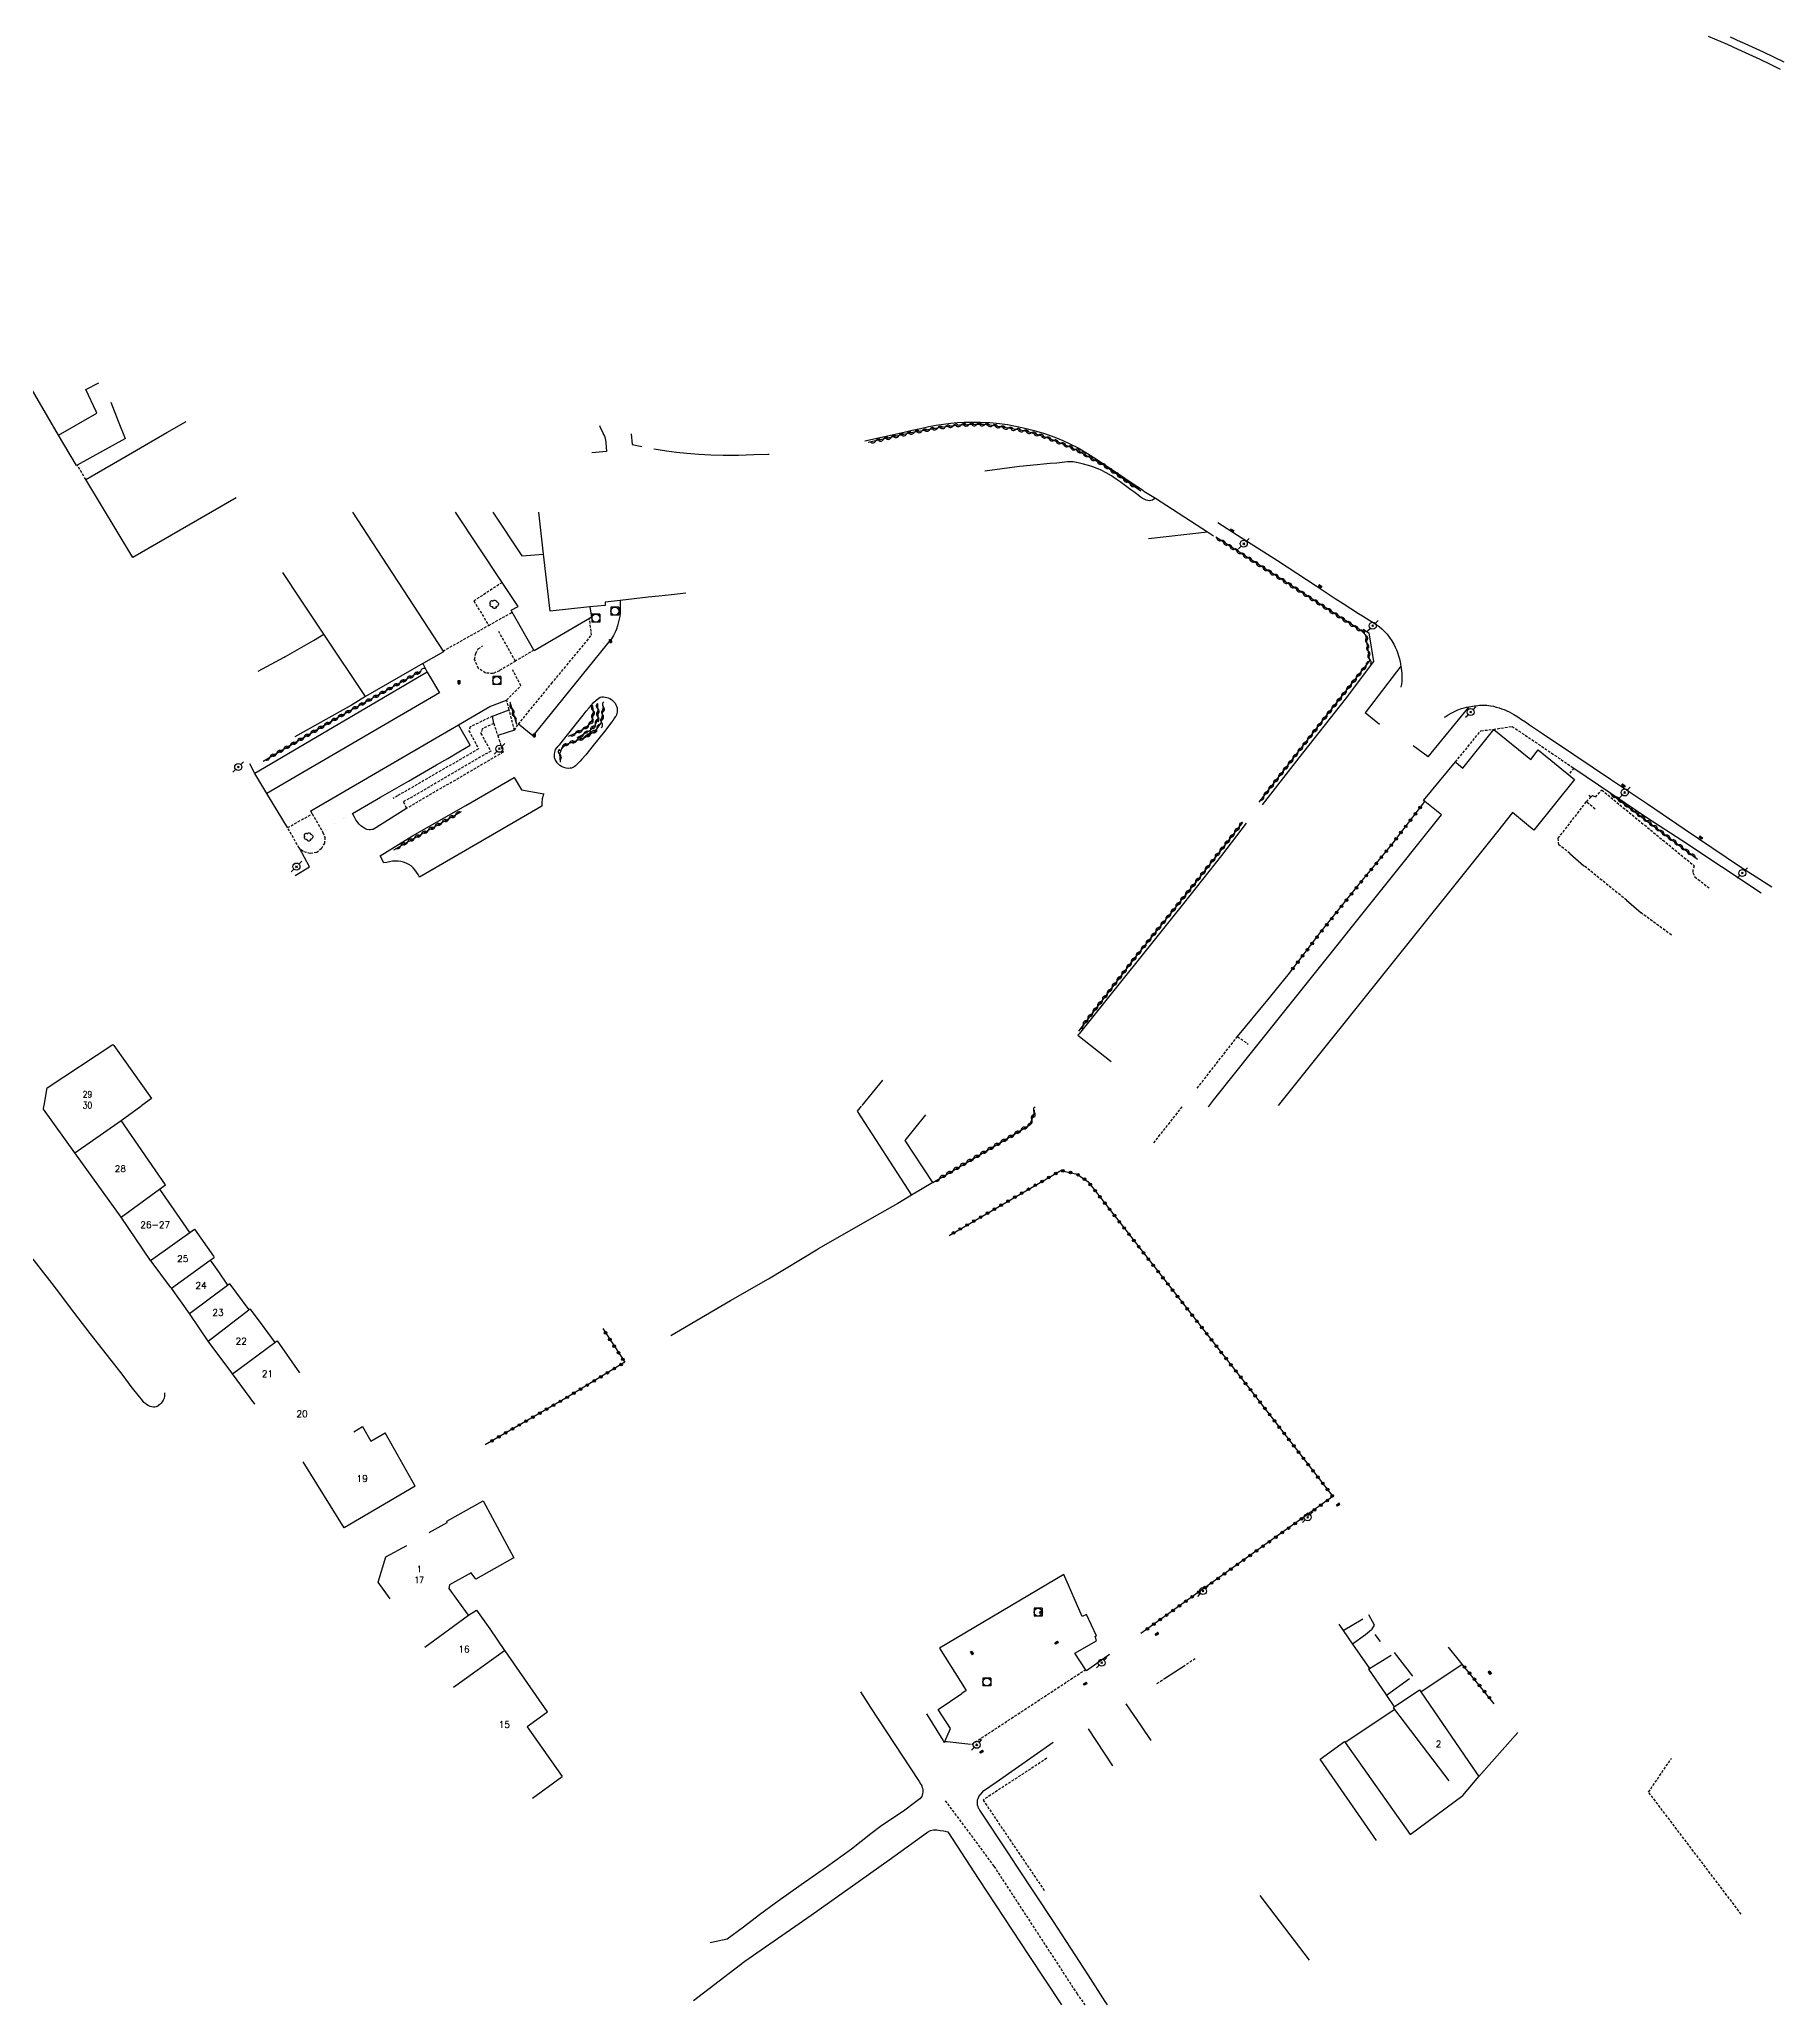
# Model space of a CAD drawing. Header units: millimetres. Extents: x 80000 to 81000, y 145000 to 146000.
# Drawn here: x 80350.6 to 80681.3, y 145000 to 145373.7 of the extents above; entities that cross this region are included whole.
import ezdxf
from ezdxf.enums import TextEntityAlignment as Align

# ---------------------------------------------------------------- set-up
doc = ezdxf.new("R2010")
doc.units = ezdxf.units.MM
doc.linetypes.add('DASHED', pattern=[0.75, 0.5, -0.25])
doc.layers.get('0').update_dxf_attribs({"linetype": 'CONTINUOUS'})
for name, color, linetype in [('W0001', 6, 'DASHED'), ('W0006', 2, 'CONTINUOUS'), ('W0008', 7, 'CONTINUOUS'), ('W0014', 7, 'CONTINUOUS'), ('W0017', 7, 'CONTINUOUS'), ('W0101', 7, 'CONTINUOUS'), ('W0104', 1, 'CONTINUOUS'), ('W0105', 7, 'CONTINUOUS'), ('W0112', 1, 'DASHED'), ('W0300', 7, 'CONTINUOUS'), ('W0310', 3, 'CONTINUOUS'), ('W0323', 7, 'CONTINUOUS'), ('W0401', 7, 'CONTINUOUS'), ('W0420', 7, 'CONTINUOUS'), ('W0473', 7, 'CONTINUOUS'), ('W0700', 7, 'CONTINUOUS'), ('W0991', 7, 'CONTINUOUS'), ('W1102', 7, 'CONTINUOUS')]:
    doc.layers.add(name, color=color, linetype=linetype)
doc.styles.get("Standard").update_dxf_attribs({"font": 'romans.shx', "width": 0.85})

# ---------------------------------------------------------------- blocks, each defined once
blk = doc.blocks.new('T473')
for p, q in [((-0.166667, 0.166667), (0.166667, -0.166667)), ((-0.166667, -0.166667), (0.166667, 0.166667)), ((0.500001, 0.500001), (1.000002, 1.000002)), ((-1.000002, -1.000002), (-0.500001, -0.500001))]:
    blk.add_line(p, q)
blk.add_ellipse((0, 0), major_axis=(0.471405, 0.471405), ratio=1, start_param=5.4977871438, end_param=11.780972451)
blk = doc.blocks.new('T401')
for p, q in [((-0.3, 0.3), (0, 0.3)), ((-0.3, -0.25), (-0.3, 0.3)), ((-0.3, 0.15), (0, 0.15)), ((-0.3, 0), (0, 0)), ((0, 0.3), (0, -0.25)), ((-0.3, -0.15), (0, -0.15)), ((-0.3, -0.25), (-0.3, -0.3)), ((-0.3, -0.3), (0, -0.3)), ((0, -0.3), (0, -0.25))]:
    blk.add_line(p, q)
blk = doc.blocks.new('t310o')
at = {"color": 0, "linetype": 'Continuous'}
for centre, start, end in [((-0.5, 0.38), 216.8699, 323.1304), ((0.5, -0.37), 36.8699, 143.1303)]:
    blk.add_arc(centre, 0.625, start, end, dxfattribs=at)
blk = doc.blocks.new('T300')
for p, q in [((-0.8, 0.51), (-0.86, 0.34)), ((-0.86, 0.34), (-0.86, 0.17)), ((-0.86, 0.17), (-0.74, 0.06)), ((-0.69, 0.63), (-0.8, 0.51)), ((-0.8, -0.06), (-0.74, 0.06)), ((-0.74, 0.06), (-0.69, 0.11)), ((-0.57, 0.69), (-0.69, 0.63)), ((-0.46, 0.69), (-0.57, 0.69)), ((-0.29, 0.63), (-0.46, 0.69)), ((-0.29, 0.63), (-0.17, 0.74)), ((-0.23, 0.57), (-0.29, 0.63)), ((-0.17, 0.74), (-0.06, 0.8)), ((-0.06, 0.8), (0.06, 0.8)), ((0.06, 0.8), (0.23, 0.74)), ((0.23, 0.74), (0.34, 0.63)), ((0.34, 0.63), (0.4, 0.51)), ((0.46, 0.46), (0.34, 0.46)), ((0.4, 0.51), (0.4, 0.46)), ((0.57, 0.4), (0.46, 0.46)), ((0.57, 0.4), (0.69, 0.29)), ((0.69, 0.29), (0.74, 0.17)), ((0.74, 0.06), (0.69, -0.17)), ((0.74, 0.17), (0.74, 0.06)), ((-0.8, -0.17), (-0.8, -0.06)), ((-0.8, -0.23), (-0.8, -0.17)), ((-0.74, -0.34), (-0.8, -0.23)), ((-0.69, -0.4), (-0.74, -0.34)), ((-0.51, -0.46), (-0.69, -0.4)), ((-0.4, -0.46), (-0.51, -0.46)), ((-0.4, -0.46), (-0.34, -0.46)), ((-0.34, -0.46), (-0.34, -0.4)), ((-0.34, -0.51), (-0.34, -0.46)), ((-0.29, -0.63), (-0.34, -0.51)), ((-0.17, -0.74), (-0.29, -0.63)), ((-0.06, -0.8), (-0.17, -0.74)), ((0.06, -0.8), (-0.06, -0.8)), ((0.17, -0.74), (0.06, -0.8)), ((0.23, -0.69), (0.17, -0.74)), ((0.29, -0.46), (0.23, -0.46)), ((0.29, -0.63), (0.23, -0.69)), ((0.46, -0.4), (0.29, -0.46)), ((0.34, -0.51), (0.29, -0.63)), ((0.34, -0.51), (0.34, -0.46)), ((0.57, -0.34), (0.46, -0.4)), ((0.63, -0.29), (0.57, -0.34)), ((0.69, -0.17), (0.63, -0.29))]:
    blk.add_line(p, q)
blk = doc.blocks.new('T420')
for p, q in [((0.75, 0.75), (-0.75, 0.75)), ((-0.75, 0.75), (-0.75, -0.75)), ((0.75, 0.75), (0.75, -0.75)), ((0.75, -0.75), (-0.75, -0.75))]:
    blk.add_line(p, q)
blk.add_ellipse((0, 0), major_axis=(-0.53, 0.53), ratio=1, start_param=3.926991, end_param=10.210176)
blk = doc.blocks.new('t323o')
at = {"color": 0, "linetype": 'Continuous'}
for radius in [0.25, 0.15]:
    blk.add_circle((0, 0), radius, dxfattribs=at)

msp = doc.modelspace()

# ---------------------------------------------------------------- linework, layer by layer
at = {"layer": 'W0001'}
msp.add_lwpolyline([(80522.81, 145038.79), (80532.07, 145026.33), (80547.83, 145002.16), (80549.34, 145000)], dxfattribs=at)
at = {"layer": 'W0006', "const_width": 0.003}
for points in [[(80455.56, 145260.4), (80458.36, 145258.55)], [(80410.11, 145226.54), (80404.36, 145223.13)]]:
    msp.add_lwpolyline(points, dxfattribs=at)
at = {"layer": 'W0006'}
for points in [[(80424.32, 145253.39), (80426.62, 145249.43), (80396.09, 145231.66), (80393.8, 145230.29)], [(80402.46, 145226.45), (80402.16, 145227), (80430.25, 145243.35)]]:
    msp.add_lwpolyline(points, dxfattribs=at)
at = {"layer": 'W0008'}
for points in [[(80574.67, 145281.85), (80578.38, 145279.41), (80582.18, 145277.01), (80585.97, 145274.59), (80589.64, 145272.2), (80593.31, 145269.79), (80596.98, 145267.4), (80598.46, 145266.45), (80599.94, 145265.49), (80601.42, 145264.54), (80602.13, 145264.09), (80602.84, 145263.64), (80603.55, 145263.18), (80604.15, 145262.82), (80604.74, 145262.45), (80605.31, 145262.05), (80605.84, 145261.6), (80606.35, 145261.12), (80606.81, 145260.61), (80607.29, 145260), (80607.73, 145259.36), (80608.12, 145258.68), (80608.39, 145258.17), (80608.62, 145257.64), (80608.83, 145257.1), (80609.02, 145256.51), (80609.18, 145255.91), (80609.31, 145255.31), (80609.36, 145255.05), (80609.4, 145254.78), (80609.45, 145254.52)], [(80609.45, 145254.52), (80609.51, 145254.08), (80609.58, 145253.63), (80609.63, 145253.19), (80609.66, 145252.66), (80609.66, 145252.13), (80609.63, 145251.61), (80609.57, 145251.09), (80609.47, 145250.58), (80609.46, 145250.55)], [(80617.74, 145244.82), (80617.84, 145244.89), (80618.41, 145245.25), (80619, 145245.59), (80619.64, 145245.92), (80620.29, 145246.22), (80620.96, 145246.47), (80621.45, 145246.6), (80621.94, 145246.71), (80622.43, 145246.82)], [(80622.43, 145246.82), (80622.76, 145246.87), (80623.1, 145246.92), (80623.43, 145246.96), (80623.75, 145247.01), (80624.06, 145247.05), (80624.38, 145247.09), (80624.73, 145247.1), (80625.09, 145247.11), (80625.45, 145247.1), (80625.8, 145247.08), (80626.16, 145247.04), (80626.51, 145247), (80627.05, 145246.89), (80627.58, 145246.76), (80628.11, 145246.6), (80628.61, 145246.44), (80629.1, 145246.26), (80629.58, 145246.05), (80630.04, 145245.83), (80630.49, 145245.59), (80630.94, 145245.35)], [(80630.94, 145245.35), (80631.67, 145244.87), (80632.4, 145244.39), (80633.12, 145243.91), (80633.88, 145243.4), (80636.19, 145241.86), (80636.44, 145241.69), (80639.25, 145239.8), (80642.31, 145237.75)], [(80642.31, 145237.75), (80649.31, 145233.03), (80656.31, 145228.32), (80663.31, 145223.6), (80674.01, 145216.4), (80679.97, 145212.54)]]:
    msp.add_lwpolyline(points, dxfattribs=at)
at = {"layer": 'W0014'}
for points in [[(80507.55, 145297.4), (80514.97, 145299.01), (80516.54, 145299.38), (80518.11, 145299.75), (80519.68, 145300.08), (80521.08, 145300.33), (80522.49, 145300.56), (80523.89, 145300.73), (80525.15, 145300.84), (80526.42, 145300.9), (80527.68, 145300.94), (80529.49, 145300.92), (80531.3, 145300.84), (80533.1, 145300.67), (80534.63, 145300.46), (80536.16, 145300.18), (80537.67, 145299.86), (80539.69, 145299.35), (80541.7, 145298.76), (80543.66, 145298.06), (80545.17, 145297.45), (80546.65, 145296.77), (80548.1, 145296.03), (80549.87, 145294.99), (80551.58, 145293.86), (80553.28, 145292.72), (80555.73, 145291.1), (80558.17, 145289.47), (80560.3, 145288.04), (80560.6, 145287.83)], [(80457.06, 145300.26), (80457.28, 145299.81), (80457.5, 145299.36), (80457.71, 145298.9), (80457.86, 145298.57), (80458, 145298.24), (80458.12, 145297.9), (80458.28, 145297.07), (80458.32, 145296.2), (80458.37, 145295.33), (80455.64, 145295.12)], [(80463.12, 145298.69), (80463.27, 145296.67), (80464.8, 145296.36), (80465.13, 145296.29)], [(80467.4, 145295.85), (80467.86, 145295.77), (80469.79, 145295.47), (80471.73, 145295.22), (80473.67, 145295.02), (80475.96, 145294.84), (80478.27, 145294.73), (80480.57, 145294.67), (80483.5, 145294.68), (80486.43, 145294.77), (80489.06, 145294.85), (80489.35, 145294.86)], [(80560.6, 145287.83), (80562.76, 145286.45), (80572.7, 145280.04), (80573.84, 145279.31)], [(80602.28, 145261.57), (80603.36, 145260.88), (80604.24, 145255.43), (80598.87, 145248.28), (80590.05, 145237.09), (80583.08, 145228.18)], [(80609.45, 145254.52), (80602.64, 145245.66)], [(80605.38, 145243.41), (80602.64, 145245.66)], [(80614.61, 145237.26), (80622.43, 145246.82)], [(80614.61, 145237.26), (80611.76, 145239.35)], [(80397.76, 145223.82), (80393.8, 145230.29), (80391.53, 145234.13), (80390.6, 145235.95)], [(80642.28, 145235.16), (80642.32, 145235.13), (80656.57, 145225.5), (80662.87, 145221.43), (80677.94, 145211.41)], [(80580.05, 145224.68), (80575.35, 145218.52), (80568.14, 145209.38)], [(80399.2, 145214.72), (80401.92, 145216.34), (80400, 145219.89)], [(80568.14, 145209.38), (80548.26, 145184.63), (80548.05, 145184.37), (80554.36, 145179.33)], [(80578.38, 145184.11), (80584.17, 145191.09), (80588.02, 145195.86)], [(80352.98, 145137.13), (80350.98, 145139.73), (80348.97, 145142.34), (80346.96, 145144.94), (80344.96, 145147.48), (80342.95, 145150.03), (80340.95, 145152.57), (80339.22, 145154.82), (80337.49, 145157.07), (80335.76, 145159.31), (80333.72, 145161.94), (80331.67, 145164.56), (80329.62, 145167.18)], [(80520.46, 145156.35), (80516.41, 145153.92), (80513.81, 145152.36), (80510.31, 145150.36)], [(80510.31, 145150.36), (80498.64, 145143.7)], [(80470.65, 145127.22), (80481.97, 145133.88), (80489.21, 145138.03), (80498.64, 145143.7)], [(80374.38, 145116.35), (80374.38, 145116.13), (80374.38, 145115.92), (80374.36, 145115.71), (80374.27, 145115.32), (80374.13, 145114.95), (80373.93, 145114.61), (80373.74, 145114.41), (80373.52, 145114.22), (80373.29, 145114.04), (80373.13, 145113.9), (80372.97, 145113.77), (80372.79, 145113.67), (80372.53, 145113.62), (80372.24, 145113.63), (80371.96, 145113.67), (80371.61, 145113.77), (80371.27, 145113.92), (80370.95, 145114.1), (80370.79, 145114.24), (80370.46, 145114.53), (80370.03, 145115.05), (80369.61, 145115.59), (80367.99, 145117.57), (80366.47, 145119.62), (80364.93, 145121.67), (80362.6, 145124.66), (80360.25, 145127.64), (80357.92, 145130.63), (80356.27, 145132.79), (80354.62, 145134.96), (80352.98, 145137.13)], [(80621.11, 145064.76), (80618.52, 145067.96)], [(80564.5, 145062.05), (80568.4, 145064.54)], [(80506.7, 145059.49), (80508.62, 145056.51), (80517.75, 145042.62)], [(80523.2, 145050.05), (80527.1, 145049.6)], [(80529.2, 145039.56), (80529.62, 145040.11), (80530.11, 145040.67), (80532.5, 145042.34), (80543.35, 145049.93)], [(80517.75, 145042.62), (80517.9, 145042.35), (80518.06, 145042.08), (80518.22, 145041.83), (80518.33, 145041.64), (80518.39, 145041.43), (80518.47, 145041.2), (80518.54, 145040.94), (80518.57, 145040.66), (80518.54, 145040.4), (80518.51, 145040.13), (80518.43, 145039.87), (80518.33, 145039.62), (80517.98, 145039.15), (80517.49, 145038.75), (80516.99, 145038.37), (80514.9, 145036.78), (80512.67, 145035.36), (80510.49, 145033.89), (80508.65, 145032.48), (80506.84, 145031.02), (80505.01, 145029.58), (80500.25, 145026.12), (80495.41, 145022.77), (80490.61, 145019.37), (80487.51, 145017.08), (80484.44, 145014.77), (80481.36, 145012.45), (80478.09, 145011.77), (80478.09, 145011.77)], [(80553.66, 145000), (80553.25, 145000.62), (80549.98, 145005.69), (80546.71, 145010.77), (80543.42, 145015.83), (80539.94, 145021.1), (80536.44, 145026.36), (80534.78, 145028.89), (80529.41, 145036.97), (80529.31, 145037.12), (80529.21, 145037.26), (80529.13, 145037.42), (80529.08, 145037.54), (80529.04, 145037.67), (80528.99, 145037.79), (80528.97, 145037.87), (80528.94, 145037.98), (80528.93, 145038.15), (80528.92, 145038.31), (80528.92, 145038.52), (80528.94, 145038.72), (80528.97, 145038.95), (80529.04, 145039.2), (80529.2, 145039.56)], [(80474.92, 145000.82), (80484.68, 145008.28), (80497.31, 145017.01), (80512.12, 145027.56), (80519.41, 145032.8)], [(80519.41, 145032.8), (80520.01, 145033.11), (80520.59, 145033.23), (80521.22, 145033.24), (80521.92, 145033.14), (80522.46, 145033.06), (80522.82, 145032.97), (80523.3, 145032.86)], [(80523.3, 145032.86), (80529.22, 145023.78), (80538.73, 145009.37), (80544.94, 145000)]]:
    msp.add_lwpolyline(points, dxfattribs=at)
at = {"layer": 'W0017'}
for points in [[(80562.76, 145286.45), (80562.49, 145286.28), (80562.22, 145286.11), (80561.93, 145286), (80561.63, 145285.97), (80561.31, 145286.01), (80561, 145286.08), (80560.74, 145286.19), (80560.49, 145286.32), (80560.24, 145286.47), (80559.87, 145286.73), (80559.52, 145287.03), (80559.17, 145287.32), (80558.65, 145287.7), (80558.11, 145288.08), (80557.58, 145288.46), (80556.84, 145289), (80556.09, 145289.55), (80555.33, 145290.07), (80554.4, 145290.69), (80553.44, 145291.28), (80552.45, 145291.79), (80551.9, 145292.02), (80551.67, 145292.12), (80550.86, 145292.4), (80550.05, 145292.66), (80549.08, 145292.95), (80548.1, 145293.21), (80547.11, 145293.36), (80546.08, 145293.36), (80545.05, 145293.25), (80544.02, 145293.14), (80542.77, 145293.04), (80541.51, 145292.94), (80540.26, 145292.83), (80536.95, 145292.47), (80533.65, 145292.03), (80530.34, 145291.6)], [(80561.49, 145278.8), (80572.7, 145280.04)], [(80461, 145267.04), (80461.01, 145266.18), (80461.03, 145265.33), (80460.98, 145264.48), (80460.86, 145263.72), (80460.69, 145262.96), (80460.48, 145262.21), (80460.28, 145261.59), (80460.04, 145260.97), (80459.76, 145260.38), (80459.34, 145259.74), (80458.85, 145259.15), (80458.36, 145258.55), (80444.39, 145241.26), (80441.64, 145243.48), (80441.62, 145243.49)], [(80423.46, 145255.01), (80424.32, 145253.39), (80391.53, 145234.13)], [(80420.37, 145227.47), (80414.01, 145223.49), (80413.75, 145223.45), (80413.5, 145223.41), (80413.26, 145223.4), (80412.84, 145223.49), (80412.43, 145223.67), (80412.05, 145223.9), (80411.7, 145224.15), (80411.38, 145224.45), (80411.09, 145224.77), (80410.72, 145225.32), (80410.41, 145225.93), (80410.11, 145226.54), (80415.43, 145229.61), (80420.76, 145232.68), (80426.08, 145235.76), (80428.21, 145237), (80430.35, 145238.25), (80432.49, 145239.5), (80430.25, 145243.35), (80436.24, 145246.85)], [(80436.24, 145246.85), (80439.4, 145248.07)], [(80641.6, 145218.93), (80644.25, 145216.58)], [(80652.35, 145210.01), (80655.11, 145207.65)], [(80510.89, 145175.82), (80506.96, 145171)], [(80506.85, 145170.86), (80506.05, 145169.88)], [(80506.05, 145169.88), (80516.41, 145153.92)], [(80520.46, 145156.35), (80515.18, 145164.36), (80519.14, 145169.2)], [(80613.25, 145059.46), (80621.11, 145064.76)]]:
    msp.add_lwpolyline(points, dxfattribs=at)
for points in [[(80451.19, 145235.08), (80450.73, 145235.11), (80450.28, 145235.23), (80449.86, 145235.42), (80449.55, 145235.62), (80449.26, 145235.87), (80449.01, 145236.15), (80448.8, 145236.44), (80448.63, 145236.76), (80448.52, 145237.1), (80448.49, 145237.34), (80448.49, 145237.58), (80448.51, 145237.83), (80448.55, 145238.11), (80448.62, 145238.4), (80448.72, 145238.67), (80448.94, 145239), (80449.22, 145239.31), (80449.5, 145239.61), (80450.49, 145240.84), (80451.48, 145242.08), (80452.46, 145243.31), (80453.44, 145244.55), (80453.99, 145245.24), (80454.55, 145245.94), (80455.12, 145246.62), (80455.54, 145247.12), (80455.96, 145247.61), (80456.43, 145248.06), (80456.68, 145248.27), (80456.93, 145248.46), (80457.21, 145248.61), (80457.51, 145248.67), (80457.83, 145248.67), (80458.15, 145248.64), (80458.45, 145248.58), (80458.75, 145248.48), (80459.03, 145248.35), (80459.33, 145248.17), (80459.62, 145247.95), (80459.86, 145247.7), (80460.04, 145247.46), (80460.19, 145247.2), (80460.31, 145246.94), (80460.4, 145246.62), (80460.45, 145246.3), (80460.45, 145245.97), (80460.43, 145245.75), (80460.38, 145245.54), (80460.32, 145245.33), (80460.21, 145245.1), (80460.07, 145244.88), (80459.92, 145244.67), (80459.64, 145244.25), (80459.35, 145243.85), (80459.05, 145243.45), (80458.01, 145242.08), (80456.93, 145240.74), (80455.85, 145239.41), (80455.15, 145238.54), (80454.46, 145237.67), (80453.73, 145236.83), (80453.42, 145236.48), (80453.1, 145236.13), (80452.75, 145235.81), (80452.52, 145235.6), (80452.27, 145235.4), (80452.01, 145235.25), (80451.74, 145235.16), (80451.47, 145235.1)], [(80422.87, 145214.41), (80422.58, 145214.88), (80422.3, 145215.35), (80421.97, 145215.79), (80421.62, 145216.17), (80421.23, 145216.53), (80420.81, 145216.83), (80420.33, 145217.07), (80419.82, 145217.25), (80419.29, 145217.37), (80418.76, 145217.44), (80418.22, 145217.45), (80417.69, 145217.42), (80417.15, 145217.34), (80416.62, 145217.22), (80416.08, 145217.1), (80415.37, 145218.46), (80421.51, 145222.24), (80431.66, 145228.06), (80440.86, 145233.38), (80442.27, 145230.99), (80446.47, 145230.22), (80446.38, 145229.98), (80446.3, 145229.74), (80446.23, 145229.5), (80446.18, 145229.27), (80446.14, 145229.03), (80446.11, 145228.8), (80446.09, 145228.5), (80446.1, 145228.2), (80446.1, 145227.9), (80436.7, 145222.46)]]:
    msp.add_lwpolyline(points, close=True, dxfattribs=at)
at = {"layer": 'W0101'}
for points in [[(80354.21, 145298.45), (80347.7, 145309.7), (80348.83, 145312.59), (80348.83, 145312.59)], [(80354.21, 145298.45), (80361.51, 145302.64), (80361.37, 145302.96), (80359.39, 145307.15), (80361.86, 145308.41)], [(80410.11, 145283.78), (80427.32, 145257.39), (80427.39, 145257.27), (80423.62, 145255.09), (80423.46, 145255.01), (80412.58, 145248.73), (80404.66, 145260.62), (80400.23, 145267.27), (80396.87, 145272.32)], [(80619.93, 145236.22), (80621.25, 145235.16), (80627.09, 145242.51), (80634.16, 145236.79), (80635.56, 145238.59), (80642.49, 145232.96), (80634.75, 145223.32), (80634.1, 145223.86), (80630.7, 145226.68), (80627.83, 145223.11), (80586.11, 145171)], [(80613.77, 145229), (80619.81, 145236.31), (80619.93, 145236.22)], [(80572.86, 145170.75), (80573.84, 145171.97), (80581.58, 145181.67), (80593.24, 145196.27), (80617.17, 145226.27), (80614.01, 145228.81), (80613.77, 145229)], [(80351.46, 145171), (80352.04, 145174.37), (80364.55, 145182.61)], [(80364.55, 145182.61), (80364.72, 145182.37), (80371.88, 145172.31), (80370.06, 145171)], [(80357.32, 145161.99), (80351.34, 145170.29), (80351.43, 145170.86), (80351.46, 145171)], [(80366.12, 145168.16), (80369.86, 145170.86), (80370.06, 145171)], [(80374.57, 145155.89), (80366.12, 145168.16)], [(80366.12, 145149.77), (80357.32, 145161.99)], [(80373.4, 145155.09), (80373.4, 145155.09), (80377.84, 145148.66), (80379.11, 145146.81)], [(80371.72, 145141.53), (80366.12, 145149.77)], [(80380.06, 145147.49), (80383.67, 145142.31), (80383.82, 145142.1)], [(80375.67, 145136.22), (80375.52, 145136.41), (80371.82, 145141.4), (80371.72, 145141.53)], [(80383.07, 145141.56), (80384.61, 145139.35), (80386.35, 145136.84)], [(80386.35, 145136.84), (80386.71, 145137.11), (80386.71, 145137.11), (80386.8, 145136.98), (80390.37, 145132.14)], [(80379.1, 145131.41), (80375.67, 145136.22)], [(80382.66, 145126.15), (80379.23, 145131.23), (80379.1, 145131.41)], [(80390.37, 145132.14), (80390.61, 145132.33), (80390.61, 145132.33), (80392.53, 145129.75), (80395.35, 145125.95), (80395.4, 145125.98)], [(80387.31, 145119.99), (80387.18, 145120.17), (80382.66, 145126.15)], [(80395.4, 145125.98), (80395.78, 145126.22), (80400.04, 145120.12)], [(80391.56, 145114.21), (80391.56, 145114.21), (80391.56, 145114.21), (80387.31, 145119.99)], [(80410.36, 145108.95), (80410.36, 145108.95), (80412.01, 145109.92), (80413.61, 145107.14), (80416.32, 145108.77)], [(80422.01, 145098.6), (80408.51, 145090.68), (80400.72, 145103.25)], [(80424.68, 145089.77), (80428.13, 145091.71), (80428.04, 145091.92), (80434.94, 145095.79)], [(80434.94, 145095.79), (80440.77, 145085), (80440.52, 145084.86), (80433.54, 145080.91), (80432.68, 145082.14), (80428.54, 145079.86), (80428.45, 145079.13), (80432.12, 145074.04), (80432.17, 145074.08)], [(80414.97, 145080.32), (80416.43, 145085.16)], [(80416.43, 145085.16), (80420.44, 145087.34)], [(80417.24, 145077.16), (80414.97, 145080.32)], [(80432.17, 145074.08), (80433.71, 145075.03), (80436.19, 145071.46), (80439.03, 145067.35)], [(80603.91, 145071.33), (80604.4, 145072.17), (80603.37, 145074.15)], [(80597.67, 145072.37), (80598.45, 145071.13), (80600.26, 145068.53), (80603.46, 145063.94), (80603.3, 145063.77), (80606.52, 145059.09), (80606.72, 145058.8), (80608.15, 145056.62)], [(80605.59, 145069.04), (80604.55, 145070.38)], [(80439.03, 145067.35), (80439.07, 145067.3), (80447.12, 145055.7), (80447.18, 145055.62), (80447, 145055.49), (80443.33, 145052.83), (80449.96, 145043.37)], [(80611.7, 145062.49), (80608.23, 145066.97)], [(80618.61, 145042.57), (80608.29, 145056.15), (80608.02, 145056.53), (80608.15, 145056.62), (80612.96, 145059.88), (80613.25, 145059.46), (80622.3, 145046.26), (80624.25, 145043.42)], [(80608.29, 145056.15), (80598.88, 145049.86)], [(80624.25, 145043.42), (80631.7, 145051.78)], [(80598.88, 145049.86), (80611.23, 145032.35), (80621.21, 145039.75)]]:
    msp.add_lwpolyline(points, dxfattribs=at)
msp.add_lwpolyline([(80400.85, 145103.05), (80400.85, 145103.05), (80400.85, 145103.05)], close=True, dxfattribs=at)
at = {"layer": 'W0104'}
for points in [[(80364.17, 145304.71), (80365.57, 145301.14), (80366.88, 145297.81), (80366.8, 145297.77), (80357.77, 145292.74), (80357.61, 145292.66), (80354.21, 145298.45)], [(80387.97, 145286.56), (80368.34, 145275.17), (80359.41, 145290), (80368.26, 145295.14), (80374.82, 145298.95), (80378.46, 145301.07)], [(80455.22, 145265.84), (80455.52, 145263.83), (80455.41, 145263.76), (80455.17, 145263.62), (80444.67, 145257.46), (80444.6, 145257.58), (80440.49, 145264.8), (80440.29, 145265.16), (80441.62, 145265.85), (80438.57, 145270.44), (80429.69, 145283.78)], [(80436.82, 145283.78), (80442.3, 145275.49), (80446.45, 145275.85)], [(80473.49, 145268.41), (80470.74, 145268.11), (80468.38, 145267.85), (80466.34, 145267.62), (80461, 145267.04), (80458.13, 145266.72), (80458.15, 145266.09), (80455.22, 145265.84), (80447.69, 145265), (80446.45, 145275.85), (80445.56, 145283.78)], [(80392.14, 145253.56), (80397.12, 145256.23), (80397.3, 145256.34), (80397.35, 145256.37), (80402.69, 145259.42), (80404.66, 145260.62)], [(80412.58, 145248.73), (80409.93, 145247.12), (80399.12, 145241.09)], [(80554.06, 145066.59), (80549.68, 145063.48), (80549.51, 145063.75), (80547.46, 145066.84), (80551.6, 145069.22), (80551.32, 145070.09), (80551.54, 145070.15), (80549.67, 145074.21), (80548.84, 145073.8), (80545.34, 145081.78), (80521.71, 145067.78)], [(80598.45, 145071.13), (80602.23, 145073.37)], [(80603.85, 145071.28), (80602.74, 145070.36), (80600.26, 145068.53)], [(80521.71, 145067.78), (80526.82, 145059.73), (80525.99, 145059.15)], [(80603.46, 145063.94), (80607.59, 145066.47), (80607.59, 145066.47)], [(80611.07, 145061.98), (80606.72, 145058.8)], [(80519.24, 145055.32), (80522.36, 145050.29), (80522.63, 145049.86), (80522.71, 145050.05), (80523.81, 145052.55), (80521.48, 145056.11), (80525.99, 145059.15)]]:
    msp.add_lwpolyline(points, dxfattribs=at)
msp.add_lwpolyline([(80602.23, 145073.37), (80602.23, 145073.37)], close=True, dxfattribs=at)
at = {"layer": 'W0105'}
for points in [[(80436.96, 145243.65), (80436.71, 145245.01), (80439.87, 145246.25), (80439.92, 145246.27)], [(80440.88, 145242.34), (80437.71, 145241.35)]]:
    msp.add_lwpolyline(points, dxfattribs=at)
at = {"layer": 'W0112'}
for points in [[(80359.41, 145290), (80357.77, 145292.74)], [(80438.57, 145270.44), (80433.18, 145266.93), (80436.01, 145262.28)], [(80427.32, 145257.39), (80436.01, 145262.28), (80440.49, 145264.8)], [(80440.88, 145242.34), (80441.62, 145243.47), (80441.64, 145243.48), (80447.96, 145251.22), (80455.56, 145260.4), (80455.17, 145263.62)], [(80441.09, 145255.48), (80437.9, 145261.14)], [(80444.6, 145257.58), (80441.09, 145255.48), (80438.04, 145253.66), (80436.83, 145253.13), (80435.4, 145253.21), (80434.08, 145254.08), (80433.3, 145255.81), (80433.54, 145256.93), (80434.02, 145257.82), (80434.83, 145258.38)], [(80440.88, 145242.34), (80439.87, 145246.25), (80439.4, 145248.07), (80442.13, 145250.81), (80440.56, 145253.82)], [(80436.71, 145245.01), (80432.5, 145243), (80432.24, 145242.26), (80434.08, 145238.8), (80418.69, 145229.89), (80417.81, 145229.38)], [(80436.96, 145243.65), (80434.79, 145242.59), (80434.49, 145241.75), (80436.41, 145238.39), (80419.79, 145228.71), (80420.37, 145227.47)], [(80436.96, 145243.65), (80437.71, 145241.35), (80438.74, 145238.15), (80420.37, 145227.47)], [(80619.81, 145236.31), (80624.65, 145242.24), (80627, 145242.51)], [(80627, 145242.51), (80630.6, 145243.08), (80642.28, 145235.16), (80642.32, 145235.13)], [(80642.32, 145235.13), (80641.34, 145233.9)], [(80646.38, 145227.33), (80644.72, 145228.73), (80645.59, 145229.64), (80645.88, 145229.95), (80646.47, 145229.64), (80647.62, 145230.99), (80665.22, 145216.56)], [(80645.59, 145229.64), (80645.13, 145230.1)], [(80641.6, 145218.93), (80639.49, 145220.55), (80639.36, 145221.79), (80644.72, 145228.73)], [(80652.35, 145210.01), (80644.25, 145216.58)], [(80665.22, 145216.56), (80664.99, 145215.88), (80664.99, 145215.27), (80665.34, 145214.46), (80668.05, 145212.37)], [(80660.9, 145203.4), (80655.11, 145207.65)], [(80570.71, 145174.27), (80578.38, 145184.11), (80580.43, 145182.65)], [(80562.45, 145163.87), (80567.97, 145170.86)], [(80570.36, 145065.77), (80568.4, 145064.54)], [(80527.1, 145049.6), (80527.85, 145049.5), (80549.51, 145063.75)], [(80563.07, 145061.06), (80564.5, 145062.05)], [(80522.71, 145050.05), (80523.2, 145050.05)], [(80542.13, 145046.86), (80530, 145038.92)], [(80542.13, 145046.86), (80530, 145038.92)], [(80674.16, 145017.21), (80656.54, 145040.43), (80660.93, 145046.89)], [(80530, 145038.92), (80536.73, 145028.96)], [(80530, 145038.92), (80536.73, 145028.96)], [(80536.73, 145028.96), (80541.79, 145021.51)]]:
    msp.add_lwpolyline(points, dxfattribs=at)
msp.add_lwpolyline([(80402.07, 145218.91), (80400.73, 145219.26), (80400, 145219.89), (80399.97, 145219.92), (80397.76, 145223.82), (80402.46, 145226.45), (80404.36, 145223.13), (80404.39, 145223.07), (80404.47, 145222.92), (80404.83, 145222.01), (80404.8, 145220.9), (80404.2, 145219.86), (80403.32, 145219.1)], close=True, dxfattribs=at)
at = {"layer": 'W0310'}
for points in [[(80548.17, 145295.43), (80546.7, 145296.12), (80545.03, 145296.83), (80543.35, 145297.49), (80541.99, 145298), (80540.62, 145298.48), (80539.23, 145298.9), (80537.75, 145299.25), (80536.25, 145299.52), (80534.75, 145299.77), (80533.2, 145300.05), (80531.64, 145300.29), (80530.08, 145300.45), (80528.56, 145300.49), (80527.03, 145300.44), (80525.51, 145300.34), (80523.99, 145300.18), (80522.48, 145299.97), (80520.96, 145299.74), (80516.67, 145298.95), (80512.41, 145297.99), (80508.14, 145297.03)], [(80548.17, 145295.43), (80553.2, 145292.59), (80559.97, 145287.84)], [(80582.49, 145228.66), (80585.17, 145232.1), (80585.86, 145232.98), (80595.87, 145245.83), (80603.53, 145255.51), (80602.81, 145260.42), (80602.01, 145261.17), (80602.01, 145261.17), (80588.05, 145270.2), (80574.27, 145279.03)], [(80393.12, 145236.46), (80407.07, 145244.62), (80423.12, 145253.58)], [(80440.02, 145247.77), (80441.28, 145243.52)], [(80449.65, 145236.25), (80449.52, 145237.85), (80449.97, 145239.09), (80450.78, 145239.68), (80451.88, 145240.07), (80454.25, 145240.96), (80456.3, 145242.25), (80457.48, 145243.79), (80457.84, 145247.01)], [(80455.73, 145247.01), (80455.87, 145245.59), (80455.68, 145244.36), (80455.28, 145243.58), (80454.26, 145242.65), (80452.55, 145241.79), (80451.11, 145241.14)], [(80456.68, 145247.42), (80456.75, 145245.73), (80456.74, 145244.36), (80456.11, 145243.2), (80455.3, 145242.3), (80453.62, 145241.35), (80452.77, 145240.88)], [(80649.26, 145230.39), (80665.85, 145217.84)], [(80417.98, 145219.63), (80430.84, 145226.9)], [(80579.36, 145224.83), (80570.37, 145213.37), (80558.99, 145199.24), (80548.12, 145185.15)], [(80520.46, 145156.35), (80526.46, 145159.92), (80534.74, 145164.78), (80538.88, 145167.32), (80539.71, 145169.42), (80539.8, 145170.08)]]:
    msp.add_lwpolyline(points, dxfattribs=at)
at = {"layer": 'W0323'}
for points in [[(80588.02, 145195.86), (80594.32, 145204.06), (80601.53, 145213.05), (80607.77, 145220.68), (80614.01, 145228.81)], [(80523.54, 145146.26), (80544.8, 145158.64), (80547.87, 145157.94), (80549.99, 145156.49), (80560.5, 145142.96), (80580.75, 145117.06), (80596.52, 145096.61), (80584.91, 145088.37), (80560.03, 145070.6)], [(80457.7, 145128.56), (80461.88, 145122.15), (80450.64, 145115.33), (80435.33, 145106.48)], [(80627.21, 145057.21), (80621.11, 145064.76)]]:
    msp.add_lwpolyline(points, dxfattribs=at)
at = {"layer": 'W0700'}
for points in [[(80681.65, 145368), (80679.7, 145368.95), (80677.75, 145369.89), (80675.68, 145370.85), (80673.6, 145371.78), (80673.55, 145371.81), (80671.52, 145372.71), (80667.92, 145374.29)], [(80682.33, 145369.37), (80680.37, 145370.33), (80678.4, 145371.27), (80676.32, 145372.24), (80674.23, 145373.18), (80674.16, 145373.21), (80672.14, 145374.11)]]:
    msp.add_lwpolyline(points, dxfattribs=at)
at = {"layer": 'W1102'}
for points in [[(80357.32, 145161.99), (80366.12, 145168.16)], [(80366.12, 145149.77), (80373.4, 145155.09), (80373.4, 145155.09)], [(80373.4, 145155.09), (80374.57, 145155.89)], [(80371.72, 145141.53), (80380.06, 145147.49)], [(80375.67, 145136.22), (80383.07, 145141.56), (80383.82, 145142.1)], [(80379.1, 145131.41), (80386.35, 145136.84)], [(80382.66, 145126.15), (80390.37, 145132.14)], [(80387.31, 145119.99), (80395.35, 145125.95)], [(80422.01, 145098.6), (80416.32, 145108.77)], [(80423.84, 145067.99), (80432.17, 145074.08)], [(80429.28, 145060.39), (80439.03, 145067.35)], [(80557.16, 145057.22), (80560.05, 145052.95), (80561.92, 145050.21)], [(80554.69, 145045.43), (80554.69, 145045.43), (80550.05, 145052.47)], [(80594.1, 145046.71), (80598.74, 145050.06), (80598.88, 145049.86)], [(80604.78, 145031.23), (80594.1, 145046.71)], [(80444.34, 145039.24), (80449.96, 145043.37)], [(80621.21, 145039.75), (80624.25, 145043.42)], [(80592.07, 145008.48), (80582.7, 145020.76)]]:
    msp.add_lwpolyline(points, dxfattribs=at)

# ---------------------------------------------------------------- block references
at = {"layer": 'W0300'}
for p in [(80437.11, 145266.27), (80401.8, 145222.04)]:
    msp.add_blockref('T300', p, dxfattribs=at)
at = {"layer": 'W0310'}
for p, rotation in [((80509.6, 145297.36), 192.6439449493931), ((80511.07, 145297.69), 192.6439449493931), ((80512.53, 145298.02), 192.6468141853985), ((80514, 145298.35), 192.6468141853985), ((80515.46, 145298.68), 192.6468141853985), ((80516.92, 145298.99), 190.465667242855), ((80518.4, 145299.27), 190.465667242855), ((80519.87, 145299.54), 190.465667242855), ((80521.35, 145299.8), 188.6976838615528), ((80522.84, 145300.02), 187.9710950486039), ((80524.32, 145300.22), 185.9048533647115), ((80525.82, 145300.36), 183.7916166666292), ((80527.31, 145300.45), 181.7243521458074), ((80528.81, 145300.48), 178.6083211278376), ((80530.31, 145300.43), 174.2567017218841), ((80531.8, 145300.27), 170.9801074490518), ((80533.28, 145300.03), 170.0594269677675), ((80534.76, 145299.77), 170.4696011787651), ((80536.24, 145299.53), 170.4696011787651), ((80537.71, 145299.25), 169.5537575718676), ((80539.18, 145298.91), 166.8696516769322), ((80540.61, 145298.48), 163.2401814211506), ((80542.03, 145297.99), 159.4070284791144), ((80543.43, 145297.46), 158.5743336557225), ((80544.83, 145296.91), 158.5743336557225), ((80546.21, 145296.33), 156.9548836608451), ((80547.58, 145295.71), 154.7498588844276), ((80548.65, 145295.16), 330.5342422126313), ((80549.95, 145294.42), 330.5342422126313), ((80551.26, 145293.68), 330.5342422126313), ((80552.57, 145292.95), 330.5342422126313), ((80553.83, 145292.14), 324.9461420935858), ((80555.06, 145291.28), 324.9461420935858), ((80556.29, 145290.42), 324.9461420935858), ((80557.52, 145289.56), 324.9461420935858), ((80558.74, 145288.7), 324.9461420935858), ((80575.26, 145278.4), 147.3352334590665), ((80576.52, 145277.59), 147.3352334590665), ((80577.78, 145276.78), 147.3352334590665), ((80579.05, 145275.97), 147.3352334590665), ((80580.31, 145275.16), 147.3352334590665), ((80581.57, 145274.35), 147.3352334590665), ((80582.83, 145273.54), 147.3352334590665), ((80584.1, 145272.73), 147.3352334590665), ((80585.36, 145271.93), 147.3352334590665), ((80586.62, 145271.12), 147.3352334590665), ((80587.89, 145270.31), 147.3352334590665), ((80589.15, 145269.49), 147.0978216967967), ((80590.4, 145268.68), 147.0978216967967), ((80591.66, 145267.86), 147.0978216967967), ((80592.92, 145267.05), 147.0978216967967), ((80594.18, 145266.23), 147.0978216967967), ((80595.44, 145265.42), 147.0978216967967), ((80596.7, 145264.6), 147.0978216967967), ((80597.96, 145263.79), 147.0978216967967), ((80599.22, 145262.97), 147.0978216967967), ((80600.48, 145262.16), 147.0978216967967), ((80601.74, 145261.34), 147.0978216967967), ((80602.82, 145260.34), 98.3813264728394), ((80603.04, 145258.86), 98.3813264728394), ((80603.26, 145257.37), 98.3813264728394), ((80603.48, 145255.89), 98.3813264728394), ((80420.46, 145252.1), 29.19020512781448), ((80421.77, 145252.83), 29.19020512781448), ((80423.08, 145253.56), 29.19020512781448), ((80600.98, 145252.28), 51.63600282337049), ((80601.91, 145253.46), 51.63600282337049), ((80602.84, 145254.63), 51.63600282337049), ((80413.91, 145248.44), 29.19020512781448), ((80415.22, 145249.17), 29.19020512781448), ((80416.53, 145249.9), 29.19020512781448), ((80417.84, 145250.64), 29.19020512781448), ((80419.15, 145251.37), 29.19020512781448), ((80597.25, 145247.58), 51.63600282337049), ((80598.18, 145248.75), 51.63600282337049), ((80599.11, 145249.93), 51.63600282337049), ((80600.05, 145251.11), 51.63600282337049), ((80406.07, 145244.03), 30.32891949175514), ((80407.37, 145244.78), 29.19020512781448), ((80408.67, 145245.51), 29.19020512781448), ((80409.98, 145246.25), 29.19020512781448), ((80411.29, 145246.98), 29.19020512781448), ((80412.6, 145247.71), 29.19020512781448), ((80440.43, 145246.39), 286.5497182212633), ((80440.85, 145244.96), 286.5497182212633), ((80455.72, 145244.61), 261.3691982117018), ((80455.82, 145246.09), 275.6627170006795), ((80456.72, 145246.43), 272.1713117914439), ((80456.74, 145244.93), 269.4981519914897), ((80457.48, 145243.8), 83.65394759245547), ((80457.65, 145245.29), 83.65394759245547), ((80457.81, 145246.78), 83.65394759245547), ((80594.47, 145244.04), 52.07350164554678), ((80595.4, 145245.22), 52.07350164554678), ((80596.32, 145246.4), 51.63600282337049), ((80400.89, 145241), 30.32891949175514), ((80402.18, 145241.76), 30.32891949175514), ((80403.48, 145242.52), 30.32891949175514), ((80404.77, 145243.27), 30.32891949175514), ((80452.48, 145241.76), 204.3481525409878), ((80453.82, 145242.43), 206.8069174774952), ((80454.08, 145241.61), 209.6823674754188), ((80454.13, 145240.91), 20.65128236831589), ((80455, 145243.33), 222.0026502766789), ((80455.41, 145241.69), 32.23137117457877), ((80455.36, 145242.38), 227.9006834010675), ((80456.29, 145243.54), 241.722813043592), ((80456.57, 145242.61), 52.440393289417), ((80591.71, 145240.49), 52.07350164554678), ((80592.63, 145241.67), 52.07350164554678), ((80593.55, 145242.85), 52.07350164554678), ((80394.41, 145237.21), 30.32891949175514), ((80395.71, 145237.97), 30.32891949175514), ((80397, 145238.73), 30.32891949175514), ((80398.3, 145239.49), 30.32891949175514), ((80399.59, 145240.24), 30.32891949175514), ((80450.03, 145239.13), 35.95960284875675), ((80449.53, 145237.74), 94.5625631903194), ((80451.32, 145239.87), 19.41280946639187), ((80452.73, 145240.39), 20.65128236831589), ((80588.94, 145236.94), 52.07350164554678), ((80589.86, 145238.12), 52.07350164554678), ((80590.79, 145239.3), 52.07350164554678), ((80586.18, 145233.39), 52.07350164554678), ((80587.1, 145234.57), 52.07350164554678), ((80588.02, 145235.76), 52.07350164554678), ((80583.41, 145229.84), 52.07783850316817), ((80584.33, 145231.02), 52.07783850316817), ((80585.25, 145232.21), 52.05304806639394), ((80650.3, 145229.6), 322.8844450779848), ((80428.43, 145225.53), 29.47794381431844), ((80429.73, 145226.27), 29.47794381431844), ((80651.49, 145228.7), 322.8844450779848), ((80652.69, 145227.79), 322.8844450779848), ((80653.88, 145226.89), 322.8844450779848), ((80655.08, 145225.98), 322.8844450779848), ((80421.9, 145221.84), 29.47794381431844), ((80423.2, 145222.58), 29.47794381431844), ((80424.51, 145223.32), 29.47794381431844), ((80425.81, 145224.06), 29.47794381431844), ((80427.12, 145224.8), 29.47794381431844), ((80576.88, 145221.68), 231.8942435522415), ((80577.81, 145222.86), 231.8942435522415), ((80578.74, 145224.04), 231.8942435522415), ((80656.28, 145225.08), 322.8844450779848), ((80657.47, 145224.17), 322.8844450779848), ((80658.67, 145223.27), 322.8844450779848), ((80659.86, 145222.36), 322.8844450779848), ((80419.28, 145220.37), 29.47794381431844), ((80420.59, 145221.11), 29.47794381431844), ((80574.11, 145218.14), 231.8942435522415), ((80575.03, 145219.32), 231.8942435522415), ((80575.96, 145220.5), 231.8942435522415), ((80661.06, 145221.46), 322.8844450779848), ((80662.26, 145220.55), 322.8844450779848), ((80663.45, 145219.65), 322.8844450779848), ((80664.65, 145218.74), 322.8844450779848), ((80571.33, 145214.59), 231.8942435522415), ((80572.26, 145215.78), 231.8942435522415), ((80573.18, 145216.96), 231.8942435522415), ((80568.52, 145211.08), 231.1680143447568), ((80569.47, 145212.25), 231.1680143447568), ((80570.41, 145213.41), 231.8942435522415), ((80565.7, 145207.57), 231.1680143447568), ((80566.64, 145208.74), 231.1680143447568), ((80567.58, 145209.91), 231.1680143447568), ((80561.94, 145202.9), 231.1680143447568), ((80562.88, 145204.07), 231.1680143447568), ((80563.82, 145205.23), 231.1680143447568), ((80564.76, 145206.4), 231.1680143447568), ((80559.12, 145199.39), 231.1680143447568), ((80560.06, 145200.56), 231.1680143447568), ((80561, 145201.73), 231.1680143447568), ((80556.37, 145195.83), 232.3350493065838), ((80557.28, 145197.02), 232.3350493065838), ((80558.2, 145198.21), 232.3350493065838), ((80553.62, 145192.27), 232.3350493065838), ((80554.53, 145193.46), 232.3350493065838), ((80555.45, 145194.65), 232.3350493065838), ((80550.87, 145188.71), 232.3350493065838), ((80551.78, 145189.9), 232.3350493065838), ((80552.7, 145191.08), 232.3350493065838), ((80549.03, 145186.33), 232.3350493065838), ((80549.95, 145187.52), 232.3350493065838), ((80539.75, 145169.72), 82.08812004140017), ((80537.23, 145166.31), 31.47827840960087), ((80538.51, 145167.09), 31.47827840960087), ((80539.27, 145168.31), 68.59350060412893), ((80530.79, 145162.46), 30.42986508180914), ((80532.08, 145163.22), 30.42986508180914), ((80533.38, 145163.98), 30.42986508180914), ((80534.67, 145164.74), 30.42986508180914), ((80535.95, 145165.52), 31.47827840960087), ((80524.33, 145158.65), 30.76792967854452), ((80525.62, 145159.42), 30.76792967854452), ((80526.91, 145160.18), 30.42986508180914), ((80528.2, 145160.94), 30.42986508180914), ((80529.5, 145161.7), 30.42986508180914), ((80521.75, 145157.12), 30.76792967854452), ((80523.04, 145157.88), 30.76792967854452)]:
    msp.add_blockref('t310o', p, dxfattribs=dict(at, rotation=rotation))
at = {"layer": 'W0323'}
for p, rotation in [((80612.2, 145226.45), 52.52722307382567), ((80613.11, 145227.64), 52.52722307382567), ((80609.46, 145222.88), 52.52722307382567), ((80610.37, 145224.07), 52.52722307382567), ((80611.29, 145225.26), 52.52722307382567), ((80606.68, 145219.34), 50.69750668092442), ((80607.63, 145220.5), 50.69750668092442), ((80608.55, 145221.69), 52.52722307382567), ((80602.88, 145214.7), 50.69750668092442), ((80603.83, 145215.86), 50.69750668092442), ((80604.78, 145217.02), 50.69750668092442), ((80605.73, 145218.18), 50.69750668092442), ((80600.05, 145211.2), 51.29284372170157), ((80600.99, 145212.37), 51.29284372170157), ((80601.93, 145213.54), 50.69750668092442), ((80597.24, 145207.69), 51.29284372170157), ((80598.17, 145208.86), 51.29284372170157), ((80599.11, 145210.03), 51.29284372170157), ((80594.42, 145204.18), 51.29284372170157), ((80595.36, 145205.35), 51.29284372170157), ((80596.3, 145206.52), 51.29284372170157), ((80591.68, 145200.61), 52.44525862877266), ((80592.59, 145201.8), 52.44525862877266), ((80593.5, 145202.99), 52.44525862877266), ((80588.93, 145197.05), 52.44525862877266), ((80589.85, 145198.24), 52.44525862877266), ((80590.76, 145199.43), 52.44525862877266), ((80545.16, 145158.56), 347.0231155048554), ((80538.63, 145155.05), 30.21705286718979), ((80539.93, 145155.81), 30.21705286718979), ((80541.23, 145156.56), 30.21705286718979), ((80542.52, 145157.32), 30.21705286718979), ((80543.82, 145158.07), 30.21705286718979), ((80546.62, 145158.23), 347.0231155048554), ((80548.05, 145157.82), 325.5983355565639), ((80549.28, 145156.97), 325.5983355565639), ((80550.39, 145155.98), 307.8532760380945), ((80551.31, 145154.79), 307.8532760380945), ((80532.15, 145151.28), 30.21705286718979), ((80533.45, 145152.03), 30.21705286718979), ((80534.75, 145152.79), 30.21705286718979), ((80536.04, 145153.54), 30.21705286718979), ((80537.34, 145154.3), 30.21705286718979), ((80552.23, 145153.61), 307.8532760380945), ((80553.15, 145152.42), 307.8532760380945), ((80554.07, 145151.24), 307.8532760380945), ((80525.67, 145147.5), 30.21705286718979), ((80526.97, 145148.26), 30.21705286718979), ((80528.27, 145149.01), 30.21705286718979), ((80529.56, 145149.77), 30.21705286718979), ((80530.86, 145150.52), 30.21705286718979), ((80554.99, 145150.05), 307.8532760380945), ((80555.91, 145148.87), 307.8532760380945), ((80556.83, 145147.69), 307.8532760380945), ((80524.38, 145146.75), 30.21705286718979), ((80557.75, 145146.5), 307.8532760380945), ((80558.67, 145145.32), 307.8532760380945), ((80559.59, 145144.13), 307.8532760380945), ((80560.51, 145142.95), 308.0206652122158), ((80561.43, 145141.77), 308.0206652122158), ((80562.36, 145140.59), 308.0206652122158), ((80563.28, 145139.4), 308.0206652122158), ((80564.21, 145138.22), 308.0206652122158), ((80565.13, 145137.04), 308.0206652122158), ((80566.05, 145135.86), 308.0206652122158), ((80566.98, 145134.68), 308.0206652122158), ((80567.9, 145133.5), 308.0206652122158), ((80568.83, 145132.31), 308.0206652122158), ((80569.75, 145131.13), 308.0206652122158), ((80570.67, 145129.95), 308.0206652122158), ((80571.6, 145128.77), 308.0206652122158), ((80458.23, 145127.75), 303.0829496043517), ((80459.05, 145126.49), 303.0829496043517), ((80459.87, 145125.23), 303.0829496043517), ((80572.52, 145127.59), 308.0206652122158), ((80573.45, 145126.41), 308.0206652122158), ((80574.37, 145125.22), 308.0206652122158), ((80460.69, 145123.98), 303.0829496043517), ((80461.17, 145121.73), 211.297932644193), ((80461.51, 145122.72), 303.0829496043517), ((80575.29, 145124.04), 308.0206652122158), ((80576.22, 145122.86), 308.0206652122158), ((80577.14, 145121.68), 308.0206652122158), ((80454.76, 145117.83), 211.297932644193), ((80456.04, 145118.61), 211.297932644193), ((80457.32, 145119.39), 211.297932644193), ((80458.6, 145120.17), 211.297932644193), ((80459.89, 145120.95), 211.297932644193), ((80578.07, 145120.5), 308.0206652122158), ((80578.99, 145119.31), 308.0206652122158), ((80579.91, 145118.13), 308.0206652122158), ((80448.32, 145113.98), 210.0157490076706), ((80449.62, 145114.73), 210.0157490076706), ((80450.91, 145115.49), 211.297932644193), ((80452.2, 145116.27), 211.297932644193), ((80453.48, 145117.05), 211.297932644193), ((80580.84, 145116.95), 307.6405449376632), ((80581.75, 145115.76), 307.6405449376632), ((80582.67, 145114.58), 307.6405449376632), ((80441.83, 145110.23), 210.0157490076706), ((80443.12, 145110.98), 210.0157490076706), ((80444.42, 145111.73), 210.0157490076706), ((80445.72, 145112.48), 210.0157490076706), ((80447.02, 145113.23), 210.0157490076706), ((80583.58, 145113.39), 307.6405449376632), ((80584.5, 145112.2), 307.6405449376632), ((80585.42, 145111.01), 307.6405449376632), ((80436.63, 145107.23), 210.0157490076706), ((80437.93, 145107.98), 210.0157490076706), ((80439.23, 145108.73), 210.0157490076706), ((80440.53, 145109.48), 210.0157490076706), ((80586.33, 145109.82), 307.6405449376632), ((80587.25, 145108.64), 307.6405449376632), ((80588.16, 145107.45), 307.6405449376632), ((80589.08, 145106.26), 307.6405449376632), ((80590, 145105.07), 307.6405449376632), ((80590.91, 145103.89), 307.6405449376632), ((80591.83, 145102.7), 307.6405449376632), ((80592.74, 145101.51), 307.6405449376632), ((80593.66, 145100.32), 307.6405449376632), ((80594.58, 145099.13), 307.6405449376632), ((80594.23, 145094.98), 215.3603441941795), ((80595.45, 145095.85), 215.3603441941795), ((80595.49, 145097.95), 307.6405449376632), ((80596.41, 145096.76), 307.6405449376632), ((80589.34, 145091.51), 215.3603441941795), ((80590.56, 145092.38), 215.3603441941795), ((80591.78, 145093.25), 215.3603441941795), ((80593.01, 145094.11), 215.3603441941795), ((80584.44, 145088.04), 215.5274404522547), ((80585.67, 145088.91), 215.3603441941795), ((80586.89, 145089.77), 215.3603441941795), ((80588.11, 145090.64), 215.3603441941795), ((80579.56, 145084.55), 215.5274404522547), ((80580.78, 145085.42), 215.5274404522547), ((80582, 145086.29), 215.5274404522547), ((80583.22, 145087.17), 215.5274404522547), ((80573.46, 145080.19), 215.5274404522547), ((80574.68, 145081.06), 215.5274404522547), ((80575.9, 145081.94), 215.5274404522547), ((80577.12, 145082.81), 215.5274404522547), ((80578.34, 145083.68), 215.5274404522547), ((80568.57, 145076.71), 215.5274404522547), ((80569.79, 145077.58), 215.5274404522547), ((80571.01, 145078.45), 215.5274404522547), ((80572.24, 145079.32), 215.5274404522547), ((80563.69, 145073.22), 215.5274404522547), ((80564.91, 145074.09), 215.5274404522547), ((80566.13, 145074.96), 215.5274404522547), ((80567.35, 145075.83), 215.5274404522547), ((80561.25, 145071.48), 215.5274404522547), ((80562.47, 145072.35), 215.5274404522547), ((80621.56, 145064.21), 128.9040578813351), ((80622.5, 145063.04), 128.9040578813351), ((80623.44, 145061.88), 128.9040578813351), ((80624.38, 145060.71), 128.9040578813351), ((80625.33, 145059.54), 128.9040578813351), ((80626.27, 145058.38), 128.9040578813351)]:
    msp.add_blockref('t323o', p, dxfattribs=dict(at, rotation=rotation))
at = {"layer": 'W0401'}
for p, rotation in [((80577.25, 145280.22), 237.745938612551), ((80594.01, 145269.58), 236.8824797573515), ((80459.31, 145259.34), 6.286687339387687), ((80651.66, 145231.7), 236.0331320735527), ((80666.4, 145221.78), 236.0401261879212), ((80597.44, 145095.2), 125.9342529166125), ((80540.98, 145074.8), 123.6927760775276), ((80543.92, 145068.97), 123.6927760775276), ((80562.98, 145070.6), 125.4268518239256), ((80528, 145066.99), 33.35710392592576), ((80626.26, 145063), 217.9627328138103), ((80549.35, 145061.15), 123.6927760775276), ((80529.66, 145048.23), 124.4115032239049)]:
    msp.add_blockref('T401', p, dxfattribs=dict(at, rotation=rotation))
for p in [(80430.5, 145251.49), (80444.83, 145241.38)]:
    msp.add_blockref('T401', p, dxfattribs=at)
at = {"layer": 'W0420'}
for p in [(80456.38, 145263.67), (80459.99, 145264.99), (80437.53, 145251.79), (80540.47, 145074.64), (80530.72, 145061.36)]:
    msp.add_blockref('T420', p, dxfattribs=at)
at = {"layer": 'W0473'}
for p in [(80579.58, 145277.82), (80604.1, 145262.22), (80622.73, 145245.8), (80438.04, 145238.82), (80388.38, 145235.35), (80652.02, 145230.51), (80399.45, 145216.42), (80674.37, 145215.19), (80591.73, 145092.69), (80571.81, 145078.65), (80552.54, 145065.03), (80528.8, 145049.42)]:
    msp.add_blockref('T473', p, dxfattribs=at)

# ---------------------------------------------------------------- texts
at = {"layer": 'W0991'}
for s, p in [('28', (80365.97, 145158.97)), ('26-27', (80372.59, 145148.31)), ('25', (80377.83, 145141.86)), ('24', (80381.32, 145136.75)), ('23', (80384.52, 145131.61)), ('22', (80388.94, 145126.17)), ('21', (80393.94, 145119.97)), ('20', (80400.52, 145112.35)), ('19', (80411.95, 145100.05)), ('16', (80431.3, 145067.6)), ('15', (80438.98, 145053.27)), ('2', (80616.6, 145049.58))]:
    msp.add_text(s, height=1.25, dxfattribs=at).set_placement(p, align=Align.MIDDLE_CENTER)
at = {"layer": 'W0991', "char_height": 1.25, "attachment_point": 5}
for s, insert in [('29\\P30', (80359.71, 145172.07)), ('1\\P17', (80422.78, 145081.8))]:
    msp.add_mtext(s, dxfattribs=dict(at, insert=insert))

doc.saveas('drawing.dxf')
